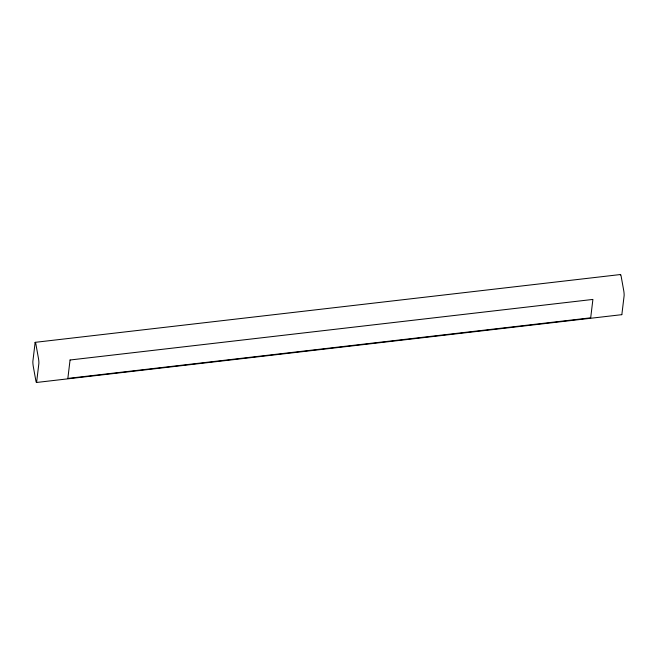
<?xml version="1.0" encoding="UTF-8"?>
<svg xmlns="http://www.w3.org/2000/svg" width="657" height="657" viewBox="0 0 657 657"><rect width="100%" height="100%" fill="white"/><g stroke="black" fill="none" stroke-linecap="round" stroke-linejoin="round"><path stroke-width="0.99" d="M35.232 342.33L620.495 274.527M36.505 382.473L621.768 314.67M620.364 274.971A3.958 0.485 83.4 0 1 621.21 276.605L623.707 290.501A3.958 0.485 83.4 0 1 624.109 295.814L621.9 314.235A3.958 0.485 83.4 0 1 621.563 314.514M35.1 342.765L32.891 361.186A3.958 0.485 83.4 0 0 33.293 366.499L35.79 380.395A3.958 0.485 83.4 0 0 36.636 382.029L38.853 363.608A3.958 0.485 83.4 0 0 38.443 358.295L35.946 344.399A3.958 0.485 83.4 0 0 35.1 342.765M70.061 359.995L67.852 378.416L590.692 317.816L592.901 299.428L70.061 359.995"/></g></svg>
